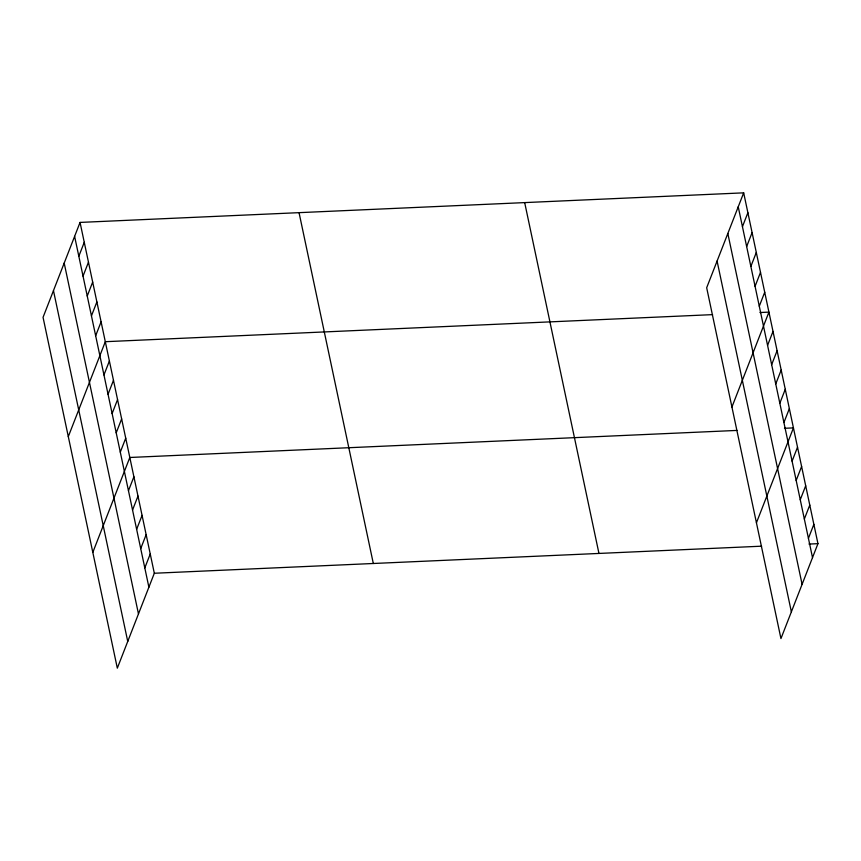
<?xml version="1.0" encoding="UTF-8"?>
<svg xmlns="http://www.w3.org/2000/svg" width="861" height="861" viewBox="0 0 861 861"><rect width="100%" height="100%" fill="white"/><g stroke="black" fill="none" stroke-linecap="round" stroke-linejoin="round"><path stroke-width="1.29" d="M80.051 222.418L43.05 317.332L117.322 668.158L154.323 573.254L80.051 222.418L743.678 192.842L817.95 543.668L780.949 638.582L706.677 287.746L743.678 192.842M78.825 256.244L84.26 242.296M83.033 276.123L88.468 262.185M87.241 296.012L92.676 282.064M91.449 315.89L96.884 301.942M95.657 335.768L101.103 321.82M68.299 436.613L105.311 341.699L712.574 314.631M103.955 374.944L109.39 360.996M108.045 394.241L113.48 380.293M112.124 413.538L117.559 399.59M116.213 432.835L121.649 418.887M120.292 452.133L125.728 438.184M92.816 552.385L129.817 457.482L737.091 430.414M128.461 490.716L133.907 476.779M132.551 510.013L137.986 496.065M136.641 529.311L142.076 515.362M140.72 548.608L146.155 534.659M144.809 567.905L150.244 553.957M742.451 226.669L747.886 212.721M746.659 246.547L752.094 232.599M750.867 266.426L756.302 252.477M755.075 286.304L760.511 272.356M759.284 306.193L764.719 292.245M731.925 407.027L768.927 312.123L759.962 312.521M767.571 345.369L773.017 331.42M771.66 364.655L777.096 350.718M775.75 383.952L781.185 370.015M779.829 403.249L785.264 389.301M783.919 422.547L789.354 408.598M756.432 522.81L793.444 427.895L784.479 428.294M792.088 461.141L797.523 447.193M796.167 480.438L801.613 466.49M800.256 499.735L805.692 485.787M804.346 519.022L809.781 505.084M808.425 538.319L813.86 524.371M154.323 573.254L761.598 546.186M808.985 544.066L817.95 543.668M738.232 206.791L812.515 557.616M727.825 233.503L802.097 584.339M717.084 261.034L791.367 611.859M524.683 202.604L598.955 553.429M299.047 212.656L373.319 563.492M74.616 236.366L148.888 587.202M64.198 263.089L138.47 613.915M53.468 290.609L127.74 641.445"/></g></svg>
